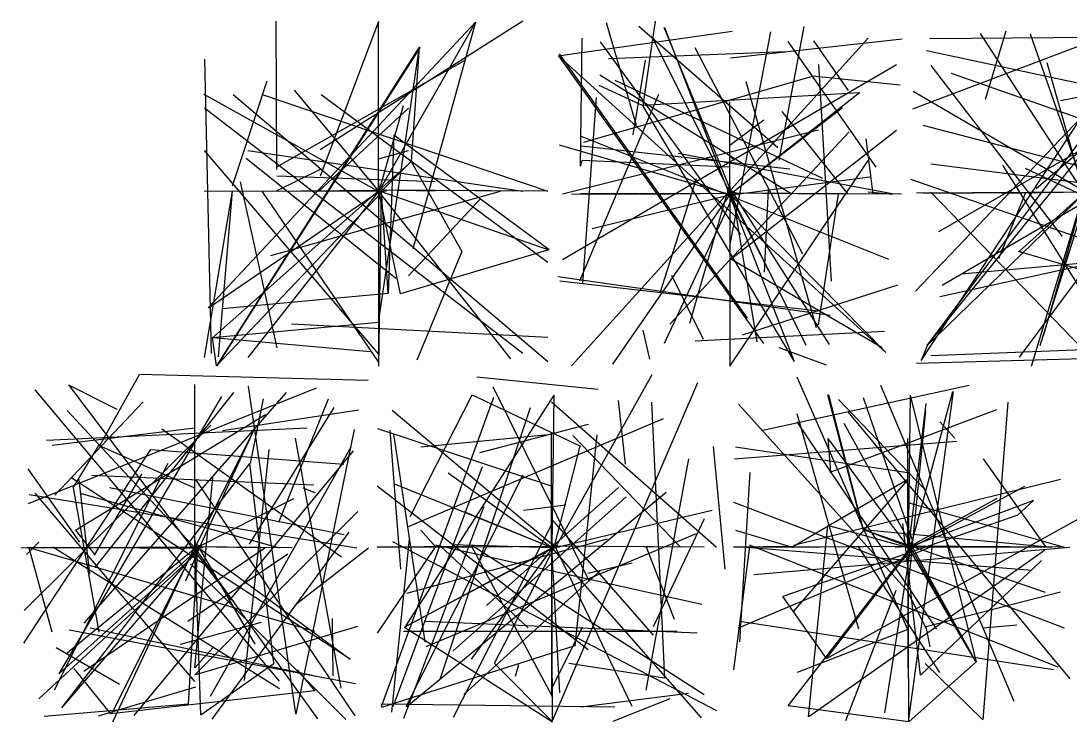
# Model space of a CAD drawing. Header units: metres. Extents: x 0 to 526, y -123 to 40.
# Drawn here: x 0 to 120.4, y -122.7 to -42.3 of the extents above; entities that cross this region are included whole.
import ezdxf

# ---------------------------------------------------------------- set-up
doc = ezdxf.new("R2010")
doc.units = ezdxf.units.M

msp = doc.modelspace()

# ---------------------------------------------------------------- linework, layer by layer
at = {"layer": 'MCD_Layer_27'}
for p, q in [((21.46875, -75.182983), (52.131592, -42.438843)), ((29.359985, -59.324829), (29.287964, -42.293579)), ((57.575928, -42.293579), (34.319702, -57.059204)), ((41, -42.331421), (34.319702, -60.106079)), ((41, -61.550171), (41, -42.487671)), ((52.130981, -42.438843), (41.037231, -61.862671)), ((52.131592, -42.438843), (41.037231, -61.862671)), ((52.130981, -42.438843), (44.943481, -68.422729)), ((45.803467, -45.286743), (22.444092, -81.822998)), ((22.444092, -81.822998), (45.725342, -45.286743)), ((41, -76.862671), (45.725342, -45.286743)), ((44.787231, -58.422729), (45.725342, -45.286743)), ((21.039673, -46.668579), (21.811768, -80.417969)), ((29.359985, -59.012329), (50.855957, -46.824829)), ((24.247681, -61.199829), (28.23999, -49.168579)), ((31.350342, -50.239136), (41.038452, -61.862671)), ((41, -61.862671), (21, -50.731689)), ((24.319702, -50.731079), (60.423828, -81.356689)), ((27.679688, -50.731079), (60.423828, -61.825439)), ((34.439941, -50.731689), (60.423828, -69.950439)), ((57.575928, -80.418579), (21.039673, -52.293579)), ((44.439941, -52.293579), (34.151855, -61.825439)), ((43.850342, -52.006714), (41.037842, -61.862671)), ((42.756592, -55.366699), (42.131592, -73.502686)), ((60.569092, -68.542969), (42.756592, -55.366699)), ((41, -80.456421), (21.039673, -57.137329)), ((26, -57.137329), (57.575928, -61.824829)), ((41, -58.112671), (44.439941, -57.137329)), ((21.975342, -78.61499), (44.787842, -58.422729)), ((44.787842, -58.422729), (21.975342, -78.61499)), ((42.999512, -71.824829), (25.831543, -58.075439)), ((41, -61.393921), (41, -57.956421)), ((41, -61.550171), (41, -58.112671)), ((41.3125, -61.862671), (44.75, -58.422729)), ((44.75, -58.422729), (50.569092, -68.710815)), ((34.319702, -59.324829), (29.287964, -61.824829)), ((47.495972, -60.731079), (29.359985, -60.106079)), ((25.127808, -60.731079), (29.359985, -79.793579)), ((41, -61.550171), (41, -60.768921)), ((41, -61.393921), (41, -60.768921)), ((41, -60.925171), (41.078125, -61.862671)), ((41, -61.393921), (41.078125, -61.862671)), ((41, -61.706421), (41, -61.393921)), ((41, -61.393921), (41.078125, -61.862671)), ((41, -61.706421), (41, -61.393921)), ((41.9375, -61.784546), (41, -61.393921)), ((41, -61.393921), (41.078125, -61.862671)), ((41, -61.706421), (41, -61.393921)), ((41, -61.393921), (41.078125, -61.862671)), ((41, -61.706421), (41, -61.393921)), ((41, -61.706421), (41, -61.393921)), ((41, -61.393921), (41.078125, -61.862671)), ((41, -61.706421), (41, -61.393921)), ((41, -61.862671), (21, -61.825439)), ((41, -61.862671), (21, -61.825439)), ((21.039673, -80.887329), (24.247681, -61.824829)), ((21.505981, -75.182983), (41.037842, -61.862671)), ((41.46875, -61.862671), (22.40625, -81.822998)), ((22.639404, -80.809204), (24.247681, -61.824829)), ((41, -61.862671), (26, -80.887329)), ((27.607666, -61.824829), (41, -61.706421)), ((41, -81.393921), (27.679688, -61.824829)), ((28.639771, -69.168579), (55.015503, -61.824829)), ((34.151855, -61.825439), (41, -61.706421)), ((41.46875, -61.784546), (41, -61.550171)), ((41, -61.550171), (41, -80.456421)), ((41.46875, -61.784546), (41, -61.550171)), ((41.46875, -61.784546), (41, -61.550171)), ((41.46875, -61.784546), (41, -61.550171)), ((60.423828, -61.825439), (41, -61.706421)), ((57.575928, -61.824829), (41, -61.706421)), ((47.495972, -61.824829), (41, -61.706421)), ((41, -61.862671), (41, -61.706421)), ((41.3125, -61.862671), (41, -81.862671)), ((41, -61.862671), (41.15625, -61.862671)), ((41.037842, -61.862671), (41.15625, -61.862671)), ((41.037842, -61.862671), (41.15625, -61.862671)), ((43.537842, -73.574707), (41.037842, -61.862671)), ((41.037842, -61.862671), (41.15625, -61.862671)), ((41.037842, -61.862671), (41.15625, -61.862671)), ((41.037842, -61.862671), (41.15625, -61.862671)), ((56.194092, -81.050903), (41.038452, -61.862671)), ((41.078125, -61.862671), (41.3125, -61.862671)), ((41.078125, -61.862671), (41.3125, -61.862671)), ((41.078125, -61.862671), (41.3125, -61.862671)), ((41.078125, -61.862671), (41.3125, -61.862671)), ((41.078125, -61.862671), (41.3125, -61.862671)), ((41.078125, -61.862671), (41.3125, -61.862671)), ((41.15625, -61.862671), (41.9375, -61.784546)), ((41.15625, -61.862671), (41.46875, -61.784546)), ((41.15625, -61.862671), (41.46875, -61.784546)), ((41.15625, -61.862671), (41.9375, -61.784546)), ((41.15625, -61.862671), (41.46875, -61.784546)), ((41.15625, -61.862671), (41.46875, -61.784546)), ((41.3125, -61.862671), (60.53125, -68.542969)), ((41.3125, -61.862671), (42.09375, -73.502686)), ((41.3125, -61.862671), (42.09375, -73.502686)), ((44.439941, -71.512329), (52.623535, -62.761719)), ((60.53125, -68.542969), (43.537842, -73.574707)), ((50.569092, -68.710815), (45.412231, -81.182739)), ((23.069092, -75.255005), (42.131592, -73.502686)), ((41.037842, -76.862671), (21.975342, -78.61499)), ((31.037842, -77.031128), (60.412231, -78.542969)), ((22.40625, -81.822998), (21.975342, -78.61499)), ((40.0625, -80.223267), (22.053467, -78.61499))]:
    msp.add_line(p, q, dxfattribs=at)
at = {"layer": 'MCD_Layer_28'}
for p, q in [((67.108032, -42.45105), (70.546143, -54.240601)), ((86.823608, -56.824829), (70.873291, -42.9198)), ((72.733032, -42.291138), (71.327393, -52.00061)), ((81.60144, -62.175171), (73.78894, -43.040649)), ((73.827393, -43.040649), (88.670532, -81.353027)), ((86.952393, -58.254272), (89.842407, -42.930786)), ((61.60144, -46.286499), (81.561157, -43.469116)), ((97.177612, -44.246704), (63.137695, -81.824829)), ((64.184448, -58.935425), (64.369385, -44.246704)), ((72.36499, -44.012939), (90.023682, -79.481079)), ((81.28894, -68.112671), (86.023438, -43.543579)), ((81.373169, -46.511719), (101.063721, -44.324829)), ((82.577393, -66.785156), (66.482422, -44.69104)), ((77.290527, -45.341064), (89.653198, -69.011719)), ((87.966797, -44.650757), (98.046143, -59.054443)), ((94.921143, -50.254395), (90.936157, -44.570801)), ((61.638062, -46.286499), (85.154907, -79.279663)), ((99.217407, -80.326416), (61.639282, -46.286499)), ((61.730835, -46.042969), (83.303711, -76.356079)), ((67.38269, -46.574585), (87.654907, -45.770752)), ((70.233643, -55.360596), (71.639282, -46.771118)), ((62.111084, -69.636719), (100.423462, -47.293579)), ((91.463501, -47.293579), (92.933228, -72.136719)), ((64.57019, -56.206543), (90.779907, -48.606445)), ((66.4104, -48.466064), (88.453247, -62.136719)), ((68.123657, -49.091064), (91.952393, -60.334351)), ((83.129761, -49.246704), (91.213257, -77.449219)), ((100.856812, -49.646484), (90.779907, -48.606445)), ((71.28894, -52.00061), (66.326782, -49.69104)), ((96.170532, -50.530884), (71.327393, -52.00061)), ((96.170532, -50.530884), (81.327393, -62.175171)), ((73.137695, -50.731079), (64.056274, -72.137329)), ((64.451172, -72.406494), (66.014282, -51.054565)), ((81.28894, -61.706421), (81.28894, -51.550171)), ((71.28894, -52.00061), (88.670532, -81.353027)), ((94.217407, -52.250854), (81.327393, -62.175171)), ((87.257568, -52.684204), (94.857666, -62.13855)), ((81.28894, -56.550171), (85.209839, -53.621704)), ((91.463501, -54.793579), (62.111084, -62.136719)), ((74.41394, -77.053711), (94.998047, -55.010864)), ((81.28894, -69.675171), (100.423462, -54.793579)), ((61.717407, -56.490967), (81.327393, -62.175171)), ((99.532959, -69.636719), (64.17041, -55.497314)), ((96.889526, -55.809204), (97.693359, -62.136719)), ((88.201782, -59.277222), (64.295532, -56.640503)), ((75.389893, -57.440674), (99.920532, -62.090942)), ((81.28894, -57.800171), (81.863892, -58.231079)), ((64.184448, -58.935425), (64.369385, -58.309204)), ((81.28894, -59.050171), (64.369385, -58.309204)), ((81.28894, -81.862671), (97.177612, -58.309204)), ((81.75769, -62.175171), (97.38269, -60.1604)), ((73.358032, -73.367798), (77.497437, -60.343506)), ((81.28894, -60.925171), (76.678955, -76.981689)), ((81.28894, -62.018921), (81.28894, -61.237671)), ((81.28894, -62.018921), (81.28894, -61.237671)), ((81.28894, -61.237671), (81.367065, -62.175171)), ((81.28894, -62.018921), (81.28894, -61.237671)), ((81.28894, -61.237671), (81.367065, -62.175171)), ((81.28894, -61.237671), (81.367065, -62.175171)), ((81.28894, -62.018921), (81.28894, -61.237671)), ((63.137695, -62.137329), (81.28894, -62.018921)), ((64.184448, -62.060425), (81.28894, -62.018921)), ((81.60144, -62.175171), (65.50769, -66.145508)), ((65.69751, -62.137329), (81.28894, -62.018921)), ((67.889282, -81.65332), (81.327393, -62.175171)), ((71.057617, -62.137329), (81.28894, -62.018921)), ((81.75769, -62.175171), (73.78894, -79.293701)), ((81.28894, -61.706421), (81.367065, -62.175171)), ((82.22644, -62.097046), (81.28894, -61.706421)), ((81.28894, -61.706421), (81.367065, -62.175171)), ((81.28894, -61.706421), (81.28894, -77.487671)), ((82.22644, -62.097046), (81.28894, -61.706421)), ((81.28894, -62.018921), (81.28894, -61.706421)), ((81.28894, -61.706421), (81.367065, -62.175171)), ((82.22644, -62.097046), (81.28894, -61.706421)), ((81.28894, -62.018921), (81.28894, -61.706421)), ((82.22644, -62.097046), (81.28894, -61.706421)), ((81.28894, -61.706421), (81.28894, -79.206421)), ((81.28894, -61.862671), (81.28894, -81.862671)), ((81.28894, -61.862671), (81.28894, -72.175171)), ((81.75769, -62.097046), (81.28894, -61.862671)), ((81.28894, -61.862671), (81.28894, -72.175171)), ((81.75769, -62.097046), (81.28894, -61.862671)), ((101.013062, -62.136719), (81.28894, -62.018921)), ((92.933228, -62.136719), (81.28894, -62.018921)), ((98.813354, -62.136719), (81.28894, -62.018921)), ((86.639282, -72.59082), (81.325562, -62.175171)), ((81.326172, -62.175171), (81.44519, -62.175171)), ((99.217407, -80.326416), (81.326782, -62.175171)), ((81.327393, -62.175171), (81.44519, -62.175171)), ((81.327393, -62.175171), (81.44519, -62.175171)), ((81.327393, -62.175171), (81.44519, -62.175171)), ((81.327393, -62.175171), (81.44519, -62.175171)), ((81.367065, -62.175171), (81.75769, -62.175171)), ((81.367065, -62.175171), (81.75769, -62.175171)), ((81.367065, -62.175171), (81.60144, -62.175171)), ((81.367065, -62.175171), (81.75769, -62.175171)), ((81.367065, -62.175171), (81.60144, -62.175171)), ((81.367065, -62.175171), (81.75769, -62.175171)), ((81.403687, -62.175171), (81.44519, -62.175171)), ((81.44519, -62.175171), (81.75769, -62.097046)), ((81.44519, -62.175171), (82.22644, -62.097046)), ((81.44519, -62.175171), (81.75769, -62.097046)), ((81.44519, -62.175171), (81.75769, -62.097046)), ((81.44519, -62.175171), (82.22644, -62.097046)), ((81.44519, -62.175171), (82.22644, -62.097046)), ((81.60144, -62.175171), (84.41394, -79.094727)), ((81.75769, -62.175171), (92.69519, -79.407837)), ((85.701172, -61.60022), (85.233032, -71.099121)), ((91.463501, -77.137329), (93.773071, -62.136719)), ((97.177612, -61.902954), (99.994995, -62.137329)), ((98.773071, -79.792969), (81.508667, -69.637939)), ((61.569092, -71.590454), (92.812988, -76.042969)), ((91.463501, -75.574829), (61.810791, -72.136719)), ((74.600098, -71.436035), (78.264038, -78.779175)), ((100.533325, -72.605469), (82.732422, -78.309814)), ((71.326782, -77.766602), (72.108032, -81.088135)), ((99.06665, -77.918579), (77.318604, -79.012939)), ((92.409546, -81.746704), (86.973145, -79.792969))]:
    msp.add_line(p, q, dxfattribs=at)
at = {"layer": 'MCD_Layer_29'}
for p, q in [((125.965698, -43.424561), (102.277954, -52.408936)), ((138.314941, -44.040405), (104.251221, -44.328491)), ((110.033081, -43.720581), (121.908081, -62.056152)), ((110.620239, -51.256592), (113.001831, -43.416626)), ((122.182739, -62.056152), (115.776489, -43.784668)), ((103.861206, -45.672485), (136.127441, -52.552368)), ((127.470215, -47.175781), (102.588013, -73.2677)), ((119.461792, -67.018311), (104.397705, -47.409546)), ((139.5979, -47.17395), (114.51001, -80.847656)), ((117.298706, -78.408691), (126.283081, -47.048218)), ((117.651489, -47.064697), (121.908081, -62.056152)), ((137.533081, -47.848389), (119.251831, -51.464722)), ((137.064941, -58.968384), (106.751831, -48.316528)), ((122.338989, -62.056152), (102.338989, -50.376465)), ((104.096191, -79.328491), (125.033081, -51.304199)), ((103.236206, -81.214478), (121.596191, -53.400757)), ((103.901489, -79.55249), (125.267456, -53.132202)), ((130.776489, -61.368286), (103.470581, -54.29248)), ((123.938721, -55.112183), (116.439331, -61.544678)), ((121.870239, -56.899902), (105.238159, -66.471436)), ((104.373901, -58.658936), (130.794189, -62.0177)), ((112.589844, -58.816406), (123.294189, -75.92395)), ((136.878174, -69.440186), (115.213745, -59.206421)), ((123.88623, -68.033936), (102.063721, -60.4552)), ((125.650146, -60.92395), (105.678223, -72.643921)), ((102.711914, -62.0177), (121.870239, -61.899902)), ((103.526123, -62.018311), (121.870239, -61.899902)), ((103.901489, -79.55249), (121.986206, -62.056152)), ((121.870239, -80.024902), (104.373901, -61.940186)), ((105.022095, -62.018311), (121.870239, -61.899902)), ((112.174194, -69.518921), (115.213745, -62.018921)), ((112.494019, -62.018311), (121.870239, -61.899902)), ((114.486206, -68.712646), (121.907471, -62.056152)), ((115.892456, -81.862671), (121.908691, -62.056152)), ((122.338989, -62.056152), (116.870239, -79.528687)), ((105.398071, -73.893311), (140.205811, -66.237061)), ((124.682739, -71.752197), (114.407471, -68.712646)), ((124.017456, -69.888184), (107.845581, -71.336548)), ((102.711914, -81.54895), (133.549927, -80.690186)), ((103.939941, -79.55249), (103.236206, -81.214478)), ((121.870239, -80.024902), (104.373901, -80.690186))]:
    msp.add_line(p, q, dxfattribs=at)
at = {"layer": 'MCD_Layer_39'}
for p, q in [((9.013062, -91.044434), (13.582153, -82.840698)), ((39.832764, -83.524292), (13.582153, -82.840698)), ((5.455933, -84.036377), (24.129028, -108.661621)), ((5.457764, -84.036377), (11.004028, -86.800659)), ((19.950562, -102.27124), (19.950562, -83.98999)), ((31.513062, -121.748169), (26.080322, -84.160278)), ((0.847778, -97.640503), (33.895264, -84.356201)), ((29.650269, -118.014038), (1.638184, -84.577148)), ((4.364014, -117.172363), (23.034668, -85.360229)), ((30.429688, -84.889648), (7.22229, -111.374023)), ((8.502197, -104.967773), (24.40979, -84.889038)), ((19.950562, -102.27124), (19.950562, -84.45874)), ((19.950562, -102.27124), (19.950562, -85.08374)), ((14.028931, -85.984009), (3.862305, -96.686523)), ((35.889893, -86.607788), (26.174316, -102.311523)), ((26.316528, -93.040283), (27.801514, -85.636108)), ((35.250244, -85.670288), (29.534302, -99.811523)), ((5.300903, -86.960571), (19.989014, -102.73999)), ((6.239014, -100.676392), (28.035278, -87.440308)), ((23.113403, -89.240234), (38.739014, -86.884277)), ((21.774292, -88.640259), (0.380249, -109.889038)), ((2.918091, -90.358398), (32.82959, -88.952148)), ((19.950562, -88.98999), (3.55835, -90.983398)), ((26.825562, -88.996094), (10.379028, -121.740845)), ((36.746826, -103.796509), (16.141968, -89.109009)), ((19.950562, -102.27124), (19.950562, -88.83374)), ((20.419312, -102.73999), (26.825562, -88.996094)), ((31.550903, -121.781738), (38.269043, -89.124268)), ((36.707764, -118.828247), (31.472778, -90.120361)), ((14.862061, -91.452759), (0.300293, -113.639038)), ((5.98999, -95.827148), (8.918457, -90.983398)), ((19.950562, -95.86499), (8.918457, -90.983398)), ((37.019653, -93.15625), (14.910278, -91.461304)), ((21.726074, -119.733398), (37.890015, -91.139038)), ((28.446045, -91.452148), (25.600586, -117.938354)), ((38.113403, -91.600464), (12.957764, -121.932495)), ((6.758423, -102.077148), (0.840454, -93.639038)), ((16.825562, -93.044556), (3.814697, -119.054077)), ((4.676514, -121.052368), (26.238403, -93.040283)), ((19.950562, -102.42749), (19.950562, -93.67749)), ((29.013062, -115.932129), (26.238403, -93.040283)), ((37.763062, -115.468262), (5.847778, -94.720581)), ((6.638184, -94.890259), (7.860718, -105.750244)), ((33.581543, -95.543335), (8.112793, -94.404419)), ((8.425903, -103.541992), (13.894043, -94.244507)), ((19.950562, -116.48999), (22.01416, -94.655273)), ((38.334351, -121.999023), (20.050049, -94.889038)), ((5.98999, -95.827148), (8.918457, -112.389648)), ((37.054443, -101.217773), (10.150146, -95.827148)), ((32.330322, -95.826538), (33.694458, -96.374023)), ((0.942383, -96.610229), (38.530273, -102.701538)), ((19.950562, -118.05249), (1.638184, -96.452148)), ((6.758423, -96.452148), (29.650269, -102.701538)), ((31.238403, -97.089966), (20.064697, -102.73999)), ((19.950562, -117.27124), (38.654175, -98.561523)), ((6.238403, -100.676392), (8.504028, -103.541992)), ((21.940308, -122.370117), (37.645264, -100.91626)), ((0.620117, -103.482788), (2.037964, -102.077148)), ((19.950562, -101.80249), (20.028687, -102.73999)), ((19.950562, -102.58374), (19.950562, -101.80249)), ((19.950562, -101.80249), (20.028687, -102.73999)), ((19.950562, -102.58374), (19.950562, -101.80249)), ((19.950562, -101.80249), (20.028687, -102.73999)), ((19.950562, -102.58374), (19.950562, -101.80249)), ((19.950562, -101.80249), (20.028687, -102.73999)), ((19.950562, -102.58374), (19.950562, -101.80249)), ((19.950562, -101.80249), (20.028687, -102.73999)), ((19.950562, -102.58374), (19.950562, -101.80249)), ((19.950562, -101.80249), (20.028687, -102.73999)), ((19.950562, -102.27124), (19.950562, -108.83374)), ((20.888062, -102.661865), (19.950562, -102.27124)), ((19.950562, -102.27124), (19.950562, -104.45874)), ((20.888062, -102.661865), (19.950562, -102.27124)), ((19.950562, -102.27124), (20.028687, -102.73999)), ((19.950562, -102.58374), (19.950562, -102.27124)), ((20.888062, -102.661865), (19.950562, -102.27124)), ((20.888062, -102.661865), (19.950562, -102.27124)), ((19.950562, -102.58374), (19.950562, -102.27124)), ((0, -102.701538), (19.950562, -102.58374)), ((0.691528, -102.640503), (19.989014, -102.73999)), ((0.691528, -102.640503), (19.989014, -102.73999)), ((0.840454, -102.701538), (19.950562, -102.58374)), ((0.949707, -102.702148), (19.950562, -102.58374)), ((33.694458, -112.311523), (0.949707, -102.702148)), ((3.55835, -112.389648), (0.949707, -102.702148)), ((19.950562, -103.52124), (2.037964, -120.045898)), ((29.645996, -118.875854), (3.636475, -102.625244)), ((4.309692, -102.702148), (19.950562, -102.58374)), ((20.419312, -102.73999), (4.325562, -117.172363)), ((20.419312, -102.73999), (4.638062, -121.052368)), ((5.300903, -114.741943), (19.987793, -102.73999)), ((5.98999, -102.702148), (19.950562, -102.58374)), ((7.22229, -116.842773), (27.969971, -102.701538)), ((10.534668, -122.690552), (19.989014, -102.515991)), ((20.419312, -102.73999), (18.856812, -106.548584)), ((19.14856, -111.140259), (30.606079, -103.405884)), ((20.263062, -102.73999), (19.169312, -120.652588)), ((20.419312, -102.661865), (19.950562, -102.42749)), ((20.419312, -102.661865), (19.950562, -102.42749)), ((20.419312, -102.661865), (19.950562, -102.42749)), ((31.090088, -102.701538), (19.950562, -102.58374)), ((29.650269, -102.701538), (19.950562, -102.58374)), ((27.147217, -102.702759), (19.950562, -102.58374)), ((19.987793, -102.73999), (20.106812, -102.73999)), ((19.987793, -102.73999), (20.106812, -102.73999)), ((19.988403, -102.73999), (20.106812, -102.73999)), ((19.989014, -102.73999), (20.106812, -102.73999)), ((34.050293, -122.310303), (19.989014, -102.73999)), ((19.989014, -102.73999), (20.106812, -102.73999)), ((20.613403, -121.850098), (19.989014, -102.73999)), ((19.989014, -102.73999), (20.106812, -102.73999)), ((19.989014, -102.73999), (20.106812, -102.73999)), ((20.028687, -102.73999), (20.419312, -102.73999)), ((20.028687, -102.73999), (20.419312, -102.73999)), ((20.028687, -102.73999), (20.419312, -102.73999)), ((20.028687, -102.73999), (20.263062, -102.73999)), ((20.028687, -102.73999), (20.419312, -102.73999)), ((20.028687, -102.73999), (20.419312, -102.73999)), ((20.028687, -102.73999), (20.263062, -102.73999)), ((20.106812, -102.73999), (20.888062, -102.661865)), ((20.106812, -102.73999), (20.888062, -102.661865)), ((20.106812, -102.73999), (20.888062, -102.661865)), ((20.106812, -102.73999), (20.419312, -102.661865)), ((20.106812, -102.73999), (20.888062, -102.661865)), ((20.106812, -102.73999), (20.888062, -102.661865)), ((20.106812, -102.73999), (20.888062, -102.661865)), ((20.419312, -102.73999), (26.825562, -113.772095)), ((20.419312, -102.73999), (37.763062, -115.468262)), ((31.646118, -109.108398), (39.849854, -102.701538)), ((19.440308, -104.532593), (37.253418, -122.394531)), ((33.566284, -117.389648), (7.948608, -111.921509)), ((27.566528, -111.260498), (18.269653, -113.788574)), ((19.950562, -117.27124), (38.654175, -111.686523)), ((35.806274, -117.389648), (35.72998, -110.826538)), ((38.370361, -118.326538), (5.518188, -112.155884)), ((11.316528, -118.380859), (4.050903, -114.188354)), ((19.950562, -116.48999), (22.01416, -114.186523)), ((10.300903, -121.740845), (6.082153, -116.572388)), ((20.613403, -121.850098), (29.051514, -115.932129)), ((33.738403, -119.132202), (31.707153, -116.700562)), ((8.901978, -121.999023), (20.050049, -118.639038)), ((33.700562, -119.132202), (10.300903, -121.740845)), ((19.207764, -120.652588), (2.644653, -122.070435))]:
    msp.add_line(p, q, dxfattribs=at)
at = {"layer": 'MCD_Layer_40'}
for p, q in [((61.318604, -102.690552), (72.412354, -82.818726)), ((66.200195, -84.546631), (52.293945, -83.155029)), ((54.129272, -84.21582), (65.137573, -106.480835)), ((77.607056, -83.778809), (60.886475, -122.690552)), ((54.193359, -85.46582), (41.32959, -120.935181)), ((61.12207, -85.190552), (44.013306, -111.826904)), ((44.638306, -99.138916), (51.74646, -85.171021)), ((51.74707, -85.171021), (64.169556, -91.042603)), ((61.12207, -85.190552), (60.888306, -102.690552)), ((58.387695, -86.651123), (48.075806, -117.714966)), ((60.849854, -85.971802), (79.761597, -102.653931)), ((69.325806, -93.122681), (68.543335, -85.810669)), ((73.855835, -117.666748), (72.37207, -85.990723)), ((61.318604, -102.690552), (42.568604, -86.978882)), ((44.443604, -100.258911), (73.700195, -87.890747)), ((60.849854, -95.659302), (40.937744, -89.05896)), ((65.068604, -88.578613), (52.606445, -91.811035)), ((43.561646, -105.15271), (42.33728, -89.21521)), ((46.353394, -113.512085), (42.769409, -89.68457)), ((60.849854, -89.721802), (45.873657, -91.168335)), ((60.849854, -102.221802), (60.849854, -89.565552)), ((63.281494, -89.84021), (75.649658, -102.6521)), ((66.043945, -89.77063), (63.544556, -113.95459)), ((61.162354, -102.690552), (64.131104, -91.042603)), ((79.409424, -91.0896), (80.72168, -105.15271)), ((76.561523, -92.49646), (71.689697, -119.05835)), ((52.889648, -93.43396), (42.657715, -120.93396)), ((44.168945, -120.930908), (57.605835, -94.339111)), ((49.012695, -94.130981), (60.888306, -102.690552)), ((40.849854, -95.62085), (65.041748, -114.37146)), ((42.918945, -95.410889), (60.888306, -102.690552)), ((44.24646, -120.930908), (74.012085, -96.322754)), ((68.543945, -95.810669), (53.387085, -109.347046)), ((49.585815, -114.52771), (69.409424, -96.87085)), ((53.075195, -97.967041), (43.857056, -122.274902)), ((50.80957, -98.531006), (60.887695, -102.690552)), ((62.481323, -97.80896), (57.64978, -98.43457)), ((61.318604, -102.690552), (79.287354, -98.402832)), ((60.849854, -99.409302), (72.497803, -112.730835)), ((78.369385, -99.37085), (72.497803, -111.793335)), ((45.873657, -100.699585), (47.569824, -102.65332)), ((77.45752, -101.09082), (46.449829, -114.060791)), ((60.849854, -100.034302), (49.585815, -122.18396)), ((60.849854, -102.221802), (60.849854, -100.034302)), ((42.529541, -121.55896), (44.545532, -101.71521)), ((42.606445, -101.978882), (79.794556, -121.386841)), ((67.217651, -101.71582), (44.209839, -107.96582)), ((49.443604, -102.338989), (60.96521, -102.690552)), ((60.849854, -101.753052), (60.927979, -102.690552)), ((60.849854, -102.534302), (60.849854, -101.753052)), ((60.849854, -101.753052), (60.927979, -102.690552)), ((60.849854, -101.753052), (60.927979, -102.690552)), ((60.849854, -102.534302), (60.849854, -101.753052)), ((60.849854, -101.753052), (60.927979, -102.690552)), ((60.849854, -102.534302), (60.849854, -101.753052)), ((60.849854, -102.221802), (60.927979, -102.690552)), ((60.849854, -102.221802), (60.849854, -109.253052)), ((60.849854, -102.534302), (60.849854, -102.221802)), ((61.787354, -102.612427), (60.849854, -102.221802)), ((60.849854, -102.221802), (60.927979, -102.690552)), ((60.849854, -102.534302), (60.849854, -102.221802)), ((61.787354, -102.612427), (60.849854, -102.221802)), ((61.787354, -102.612427), (60.849854, -102.221802)), ((60.849854, -102.221802), (60.849854, -110.190552)), ((60.849854, -102.534302), (60.849854, -102.221802)), ((61.787354, -102.612427), (60.849854, -102.221802)), ((61.787354, -102.612427), (60.849854, -102.221802)), ((60.849854, -102.221802), (60.849854, -119.721802)), ((60.849854, -102.221802), (60.927979, -102.690552)), ((40.849854, -102.65332), (60.849854, -102.534302)), ((47.553345, -102.574585), (40.849854, -112.49707)), ((51.713501, -102.574585), (40.849854, -102.6521)), ((42.609497, -102.65332), (60.849854, -102.534302)), ((61.162354, -102.690552), (43.974854, -111.826904)), ((43.974854, -111.826904), (60.96582, -102.690552)), ((47.409302, -102.65332), (60.849854, -102.534302)), ((78.109375, -109.2146), (47.553345, -102.418335)), ((58.193604, -111.875122), (48.075195, -102.490967)), ((51.665283, -115.46521), (61.049438, -102.6521)), ((51.713501, -102.418335), (78.349854, -119.5271)), ((60.849854, -119.565552), (51.713501, -102.574585)), ((60.849854, -119.565552), (51.713501, -102.574585)), ((61.162354, -102.690552), (54.287354, -115.987061)), ((60.849854, -102.378052), (60.849854, -119.565552)), ((61.318604, -102.612427), (60.849854, -102.378052)), ((78.349854, -102.6521), (60.849854, -102.534302)), ((76.889282, -102.6521), (60.849854, -102.534302)), ((61.561523, -102.6521), (60.849854, -102.534302)), ((78.369385, -102.6521), (60.849854, -102.534302)), ((61.201416, -102.575195), (60.849854, -102.690552)), ((60.849854, -102.690552), (61.006104, -102.690552)), ((78.074585, -122.210815), (60.886475, -102.690552)), ((60.96582, -122.690552), (60.887085, -102.690552)), ((61.824585, -119.330566), (60.887085, -102.690552)), ((60.887695, -102.690552), (61.006104, -102.690552)), ((60.887695, -102.690552), (61.006104, -102.690552)), ((60.888306, -102.690552), (61.006104, -102.690552)), ((60.888306, -102.690552), (61.006104, -102.690552)), ((60.888306, -102.690552), (61.006104, -102.690552)), ((60.927979, -102.690552), (61.162354, -102.690552)), ((60.927979, -102.690552), (61.162354, -102.690552)), ((60.927979, -102.690552), (61.318604, -102.690552)), ((60.927979, -102.690552), (61.162354, -102.690552)), ((60.927979, -102.690552), (61.318604, -102.690552)), ((60.927979, -102.690552), (61.318604, -102.690552)), ((61.006104, -102.690552), (61.787354, -102.612427)), ((61.006104, -102.690552), (61.318604, -102.612427)), ((61.006104, -102.690552), (61.787354, -102.612427)), ((61.006104, -102.690552), (61.787354, -102.612427)), ((61.006104, -102.690552), (61.787354, -102.612427)), ((61.006104, -102.690552), (61.787354, -102.612427)), ((61.318604, -102.690552), (70.068604, -120.88269)), ((74.961792, -110.93396), (71.72937, -102.65271)), ((65.009399, -105.62146), (70.09729, -104.449585)), ((50.785767, -119.52771), (66.489502, -105.30835)), ((43.974854, -111.826904), (60.96582, -122.690552)), ((77.549683, -112.49585), (46.353394, -111.168335)), ((60.849854, -118.940552), (64.401489, -111.793945)), ((43.857056, -112.274902), (75.262695, -112.290771)), ((63.543945, -113.95459), (41.356445, -121.010864)), ((60.96582, -122.690552), (54.324585, -115.987061)), ((57.05957, -116.131104), (56.668335, -117.475098)), ((73.818604, -117.666748), (62.84082, -115.970581)), ((64.209839, -120.93396), (76.561523, -119.37146)), ((67.918945, -122.602661), (74.481445, -119.97876)), ((41.265503, -120.62146), (68.129517, -120.93335))]:
    msp.add_line(p, q, dxfattribs=at)
at = {"layer": 'MCD_Layer_41'}
for p, q in [((85.081665, -89.21582), (108.761475, -84.05896)), ((101.72168, -112.065552), (89.017212, -83.12207)), ((113.90918, -120.354736), (98.634521, -84.115112)), ((96.603882, -100.611084), (92.540771, -85.171021)), ((92.618896, -85.171021), (96.603882, -100.611084)), ((96.60144, -85.46582), (102.201416, -101.716431)), ((106.916382, -84.77063), (101.759521, -122.690552)), ((101.993896, -85.190552), (101.760132, -102.690552)), ((101.993896, -85.190552), (109.572632, -115.810669)), ((102.03418, -102.690552), (106.87793, -84.77063)), ((82.297241, -86.24707), (101.789429, -107.80835)), ((103.635132, -95.970581), (93.790771, -85.69104)), ((103.801147, -86.168335), (101.789429, -102.6521)), ((110.352661, -122.450684), (113.243896, -85.990723)), ((96.09729, -112.02771), (89.017212, -87.34082)), ((92.81543, -94.051025), (111.915771, -86.850708)), ((120.353271, -117.730835), (94.883911, -87.107056)), ((101.72168, -107.846802), (103.801147, -86.949585)), ((105.041382, -112.0271), (89.017212, -88.27832)), ((109.572021, -115.810669), (94.415771, -88.45105)), ((105.401489, -88.27771), (107.12146, -90.1521)), ((92.540771, -90.171021), (92.853882, -94.051025)), ((92.540771, -90.171021), (101.760132, -102.690552)), ((101.72168, -102.378052), (101.72168, -90.190552)), ((81.857178, -92.49646), (107.337524, -90.46521)), ((101.72168, -94.096802), (81.961548, -91.168335)), ((110.361206, -92.49646), (117.561523, -102.6521)), ((82.441284, -113.512085), (83.641235, -94.05957)), ((88.601562, -102.418335), (119.22168, -94.8396)), ((101.72168, -94.878052), (88.601562, -102.574585)), ((101.72168, -94.878052), (88.601562, -102.574585)), ((101.72168, -94.878052), (88.601562, -109.99646)), ((101.72168, -102.378052), (101.72168, -94.878052)), ((102.19043, -102.690552), (115.15918, -95.650757)), ((81.72168, -97.49585), (119.641602, -111.87146)), ((101.72168, -97.534302), (119.641602, -102.65271)), ((111.915771, -97.074707), (101.759521, -102.690552)), ((116.134521, -97.290771), (101.760132, -102.690552)), ((116.133911, -97.290771), (114.260132, -99.010742)), ((114.22168, -99.010742), (87.384521, -108.314941)), ((92.385132, -115.39502), (121.290161, -99.37085)), ((103.166382, -117.314575), (101.133911, -99.931152)), ((81.961548, -100.699585), (88.44165, -102.65332)), ((90.31543, -122.11499), (92.540161, -100.171021)), ((92.618896, -100.171021), (101.760132, -102.690552)), ((102.03418, -102.690552), (96.56543, -100.611084)), ((96.56543, -100.611084), (118.243896, -102.622803)), ((96.603882, -100.611084), (117.462646, -107.810791)), ((101.72168, -102.534302), (101.72168, -101.753052)), ((101.72168, -102.534302), (101.72168, -101.753052)), ((101.72168, -101.753052), (101.799805, -102.690552)), ((101.72168, -101.753052), (101.799805, -102.690552)), ((101.72168, -102.221802), (101.799805, -102.690552)), ((101.72168, -102.221802), (101.72168, -116.440552)), ((101.72168, -102.534302), (101.72168, -102.221802)), ((102.65918, -102.612427), (101.72168, -102.221802)), ((101.72168, -102.221802), (101.799805, -102.690552)), ((101.72168, -102.534302), (101.72168, -102.221802)), ((101.72168, -102.221802), (101.799805, -102.690552)), ((101.72168, -102.221802), (101.799805, -102.690552)), ((101.72168, -102.221802), (101.799805, -102.690552)), ((101.72168, -102.534302), (101.72168, -102.221802)), ((101.72168, -102.534302), (101.72168, -102.221802)), ((102.65918, -102.612427), (101.72168, -102.221802)), ((101.72168, -102.534302), (101.72168, -102.221802)), ((101.72168, -102.221802), (101.799805, -102.690552)), ((81.72168, -102.65332), (101.72168, -102.534302)), ((83.561279, -102.574585), (81.72168, -116.71582)), ((88.601562, -102.574585), (81.72168, -102.6521)), ((82.297241, -111.87207), (104.241211, -102.6521)), ((115.961182, -105.30896), (82.761108, -102.65271)), ((118.981201, -116.4021), (83.561279, -102.418335)), ((84.057495, -105.77771), (120.297119, -102.65271)), ((86.681396, -102.65332), (101.72168, -102.534302)), ((102.03418, -102.690552), (87.97168, -120.850952)), ((117.383911, -103.03479), (90.353271, -122.11499)), ((102.03418, -102.690552), (92.34668, -115.39502)), ((102.19043, -102.690552), (92.34668, -115.39502)), ((105.401489, -117.02771), (96.09729, -102.65271)), ((102.03418, -102.690552), (99.06543, -121.651123)), ((100.257446, -102.65271), (101.72168, -102.534302)), ((102.19043, -102.612427), (101.72168, -102.378052)), ((101.72168, -102.378052), (101.72168, -111.596802)), ((102.19043, -102.612427), (101.72168, -102.378052)), ((101.72168, -102.378052), (101.72168, -107.846802)), ((102.19043, -102.612427), (101.72168, -102.378052)), ((102.19043, -102.612427), (101.72168, -102.378052)), ((101.72168, -102.378052), (101.72168, -114.096802)), ((101.72168, -102.378052), (101.72168, -109.878052)), ((102.19043, -102.612427), (101.72168, -102.378052)), ((119.22168, -102.6521), (101.72168, -102.534302)), ((114.241211, -102.6521), (101.72168, -102.534302)), ((119.241211, -102.6521), (101.72168, -102.534302)), ((107.12146, -102.6521), (101.72168, -102.534302)), ((101.72168, -102.690552), (101.72168, -102.534302)), ((101.837646, -102.690552), (101.72168, -102.690552)), ((101.837646, -122.690552), (101.758911, -102.690552)), ((101.758911, -102.690552), (101.87793, -102.690552)), ((101.759521, -102.690552), (101.87793, -102.690552)), ((101.759521, -102.690552), (101.87793, -102.690552)), ((101.759521, -102.690552), (109.53418, -115.810669)), ((118.165161, -102.622803), (101.760132, -102.690552)), ((101.760132, -102.690552), (101.87793, -102.690552)), ((101.760132, -102.690552), (101.87793, -102.690552)), ((101.760132, -102.690552), (101.87793, -102.690552)), ((101.760132, -102.690552), (101.87793, -102.690552)), ((101.799805, -102.690552), (102.03418, -102.690552)), ((101.799805, -102.690552), (102.03418, -102.690552)), ((101.799805, -102.690552), (102.19043, -102.690552)), ((101.799805, -102.690552), (102.19043, -102.690552)), ((101.799805, -102.690552), (102.03418, -102.690552)), ((101.799805, -102.690552), (102.03418, -102.690552)), ((101.799805, -102.690552), (102.03418, -102.690552)), ((101.87793, -102.690552), (102.65918, -102.612427)), ((101.87793, -102.690552), (102.19043, -102.612427)), ((101.87793, -102.690552), (102.19043, -102.612427)), ((101.87793, -102.690552), (102.19043, -102.612427)), ((101.87793, -102.690552), (102.19043, -102.612427)), ((101.87793, -102.690552), (102.19043, -102.612427)), ((101.87793, -102.690552), (102.19043, -102.612427)), ((102.03418, -102.690552), (109.53418, -115.810669)), ((117.071411, -104.154785), (103.165771, -117.314575)), ((92.384521, -115.39502), (87.383911, -108.314941)), ((100.353271, -107.619141), (94.571411, -122.555054)), ((101.72168, -107.846802), (103.801147, -111.87146)), ((119.241211, -107.80835), (103.801147, -111.793335)), ((118.421509, -116.7146), (82.441284, -111.168335)), ((103.801147, -111.793335), (104.241211, -114.05835)), ((110.361206, -111.87146), (114.241211, -111.55835)), ((101.72168, -112.065552), (89.017212, -117.02832)), ((109.53418, -115.810669), (101.837646, -122.690552)), ((110.31543, -122.450684), (103.712646, -115.970581)), ((101.837646, -122.690552), (88.008911, -120.850952))]:
    msp.add_line(p, q, dxfattribs=at)

doc.saveas('drawing.dxf')
